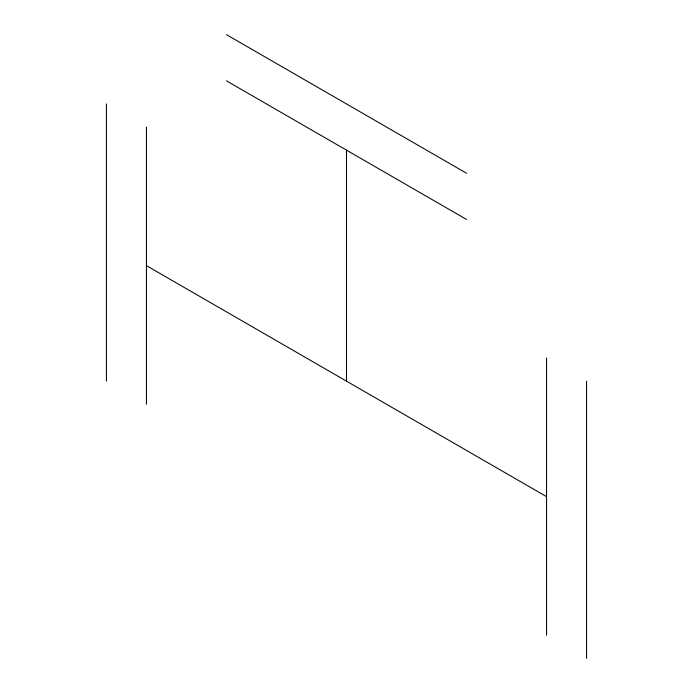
<?xml version="1.0" encoding="UTF-8"?>
<svg xmlns="http://www.w3.org/2000/svg" width="693" height="693" viewBox="0 0 693 693"><rect width="100%" height="100%" fill="white"/><g stroke="black" fill="none" stroke-linecap="round" stroke-linejoin="round"><path stroke-width="1.04" d="M226.472 34.65L466.528 173.25M226.472 80.847L466.528 219.447M146.448 265.653L546.552 496.647M586.564 381.15L586.564 658.35M546.552 358.047L546.552 635.247M346.5 150.147L346.5 381.15M146.448 127.053L146.448 404.253M106.436 103.95L106.436 381.15"/></g></svg>
